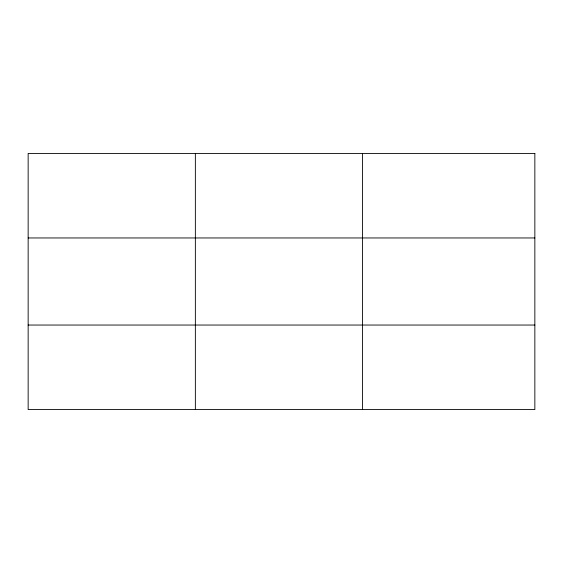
<?xml version="1.0" encoding="UTF-8"?>
<svg xmlns="http://www.w3.org/2000/svg" width="563" height="563" viewBox="0 0 563 563"><rect width="100%" height="100%" fill="white"/><g stroke="black" fill="none" stroke-linecap="round" stroke-linejoin="round"><path stroke-width="0.84" d="M195.361 153.432L195.361 409.568M362.572 153.432L362.572 409.568M28.15 237.959L534.85 237.959M28.15 325.041L534.85 325.041M534.85 153.432L534.85 409.568L28.15 409.568L28.15 153.432L534.85 153.432"/></g></svg>
